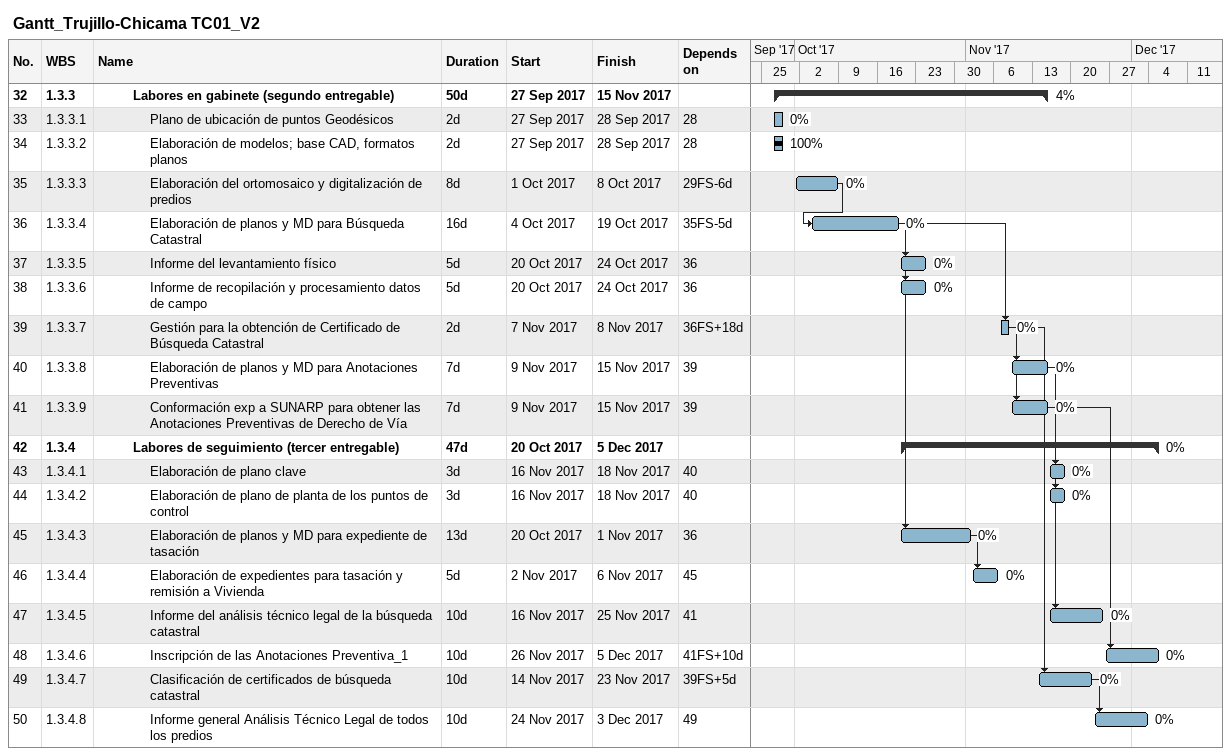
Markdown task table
Gantt_Trujillo-Chicama TC01_V2

| ID | WBS | Task | Duration | Start | Finish | Predecessors | % complete |
|---|---|---|---|---|---|---|---|
| 32 | 1.3.3 | **Labores en gabinete (segundo entregable)** | 50d | 2017-09-27 | 2017-11-15 |  | 4 |
| 33 | 1.3.3.1 | Plano de ubicación de puntos Geodésicos | 2d | 2017-09-27 | 2017-09-28 | 28 | 0 |
| 34 | 1.3.3.2 | Elaboración de modelos; base CAD, formatos planos | 2d | 2017-09-27 | 2017-09-28 | 28 | 100 |
| 35 | 1.3.3.3 | Elaboración del ortomosaico y digitalización de predios | 8d | 2017-10-01 | 2017-10-08 | 29FS-6d | 0 |
| 36 | 1.3.3.4 | Elaboración de planos y MD para Búsqueda Catastral | 16d | 2017-10-04 | 2017-10-19 | 35FS-5d | 0 |
| 37 | 1.3.3.5 | Informe del levantamiento físico | 5d | 2017-10-20 | 2017-10-24 | 36 | 0 |
| 38 | 1.3.3.6 | Informe de recopilación y procesamiento datos de campo | 5d | 2017-10-20 | 2017-10-24 | 36 | 0 |
| 39 | 1.3.3.7 | Gestión para la obtención de Certificado de Búsqueda Catastral | 2d | 2017-11-07 | 2017-11-08 | 36FS+18d | 0 |
| 40 | 1.3.3.8 | Elaboración de planos y MD para Anotaciones Preventivas | 7d | 2017-11-09 | 2017-11-15 | 39 | 0 |
| 41 | 1.3.3.9 | Conformación exp a SUNARP para obtener las Anotaciones Preventivas de Derecho de Vía | 7d | 2017-11-09 | 2017-11-15 | 39 | 0 |
| 42 | 1.3.4 | **Labores de seguimiento (tercer entregable)** | 47d | 2017-10-20 | 2017-12-05 |  | 0 |
| 43 | 1.3.4.1 | Elaboración de plano clave | 3d | 2017-11-16 | 2017-11-18 | 40 | 0 |
| 44 | 1.3.4.2 | Elaboración de plano de planta de los puntos de control | 3d | 2017-11-16 | 2017-11-18 | 40 | 0 |
| 45 | 1.3.4.3 | Elaboración de planos y MD para expediente de tasación | 13d | 2017-10-20 | 2017-11-01 | 36 | 0 |
| 46 | 1.3.4.4 | Elaboración de expedientes para tasación y remisión a Vivienda | 5d | 2017-11-02 | 2017-11-06 | 45 | 0 |
| 47 | 1.3.4.5 | Informe del análisis técnico legal de la búsqueda catastral | 10d | 2017-11-16 | 2017-11-25 | 41 | 0 |
| 48 | 1.3.4.6 | Inscripción de las Anotaciones Preventiva_1 | 10d | 2017-11-26 | 2017-12-05 | 41FS+10d | 0 |
| 49 | 1.3.4.7 | Clasificación de certificados de búsqueda catastral | 10d | 2017-11-14 | 2017-11-23 | 39FS+5d | 0 |
| 50 | 1.3.4.8 | Informe general Análisis Técnico Legal de todos los predios | 10d | 2017-11-24 | 2017-12-03 | 49 | 0 |
